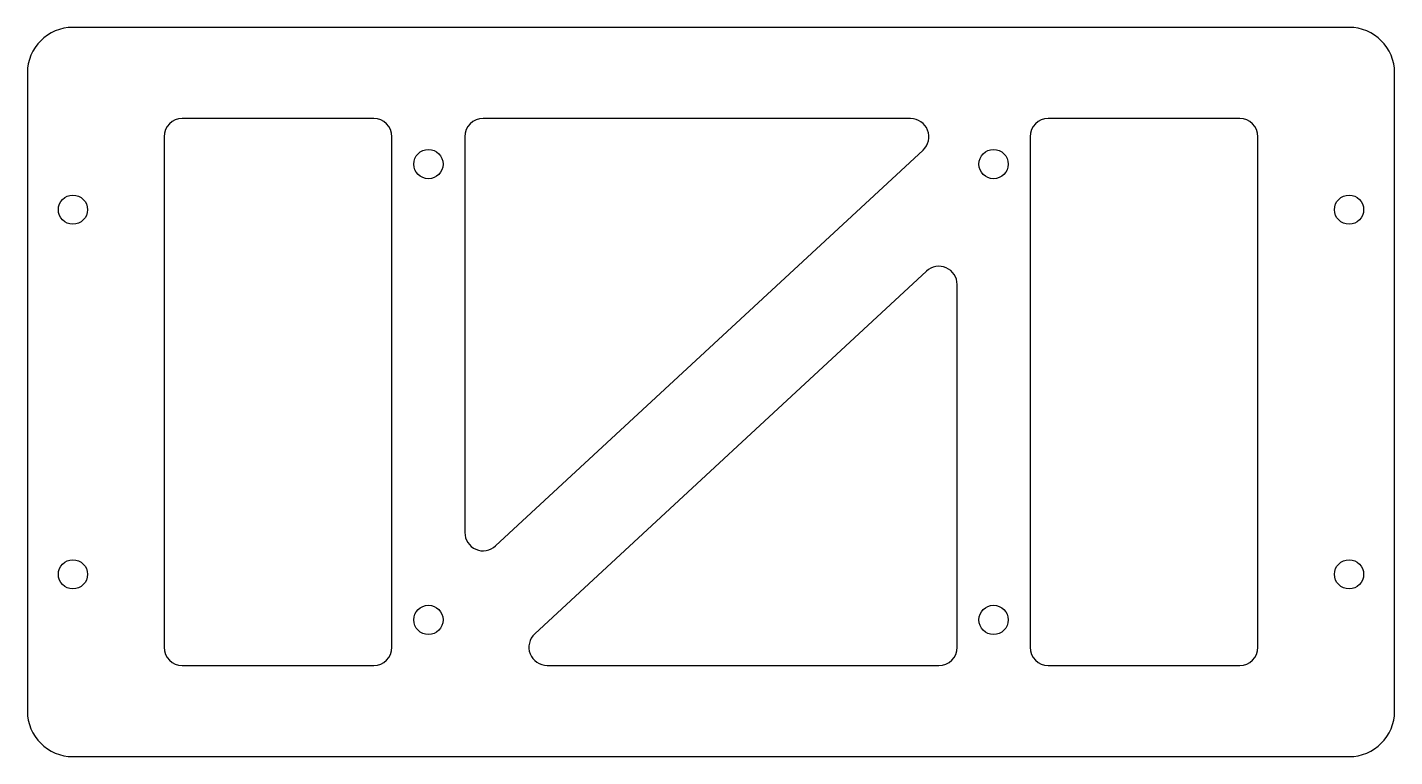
# Model space of a CAD drawing. Header units: millimetres. Extents: x -75 to 75, y -40 to 40.
import ezdxf

# ---------------------------------------------------------------- set-up
doc = ezdxf.new("R2010")
doc.units = ezdxf.units.MM

msp = doc.modelspace()

# ---------------------------------------------------------------- linework, layer by layer
at = {"color": 7, "linetype": 'Continuous', "lineweight": 25}
for p, q in [((70, 40), (-70, 40)), ((-75, 35), (-75, -35)), ((75, -35), (75, 35)), ((-37, 30), (-58, 30)), ((21.9, 30), (-25, 30)), ((58, 30), (37, 30)), ((-60, 28), (-60, -28)), ((-35, -28), (-35, 28)), ((-27, 28), (-27, -15.42)), ((35, 28), (35, -28)), ((60, -28), (60, 28)), ((-23.64, -16.89), (23.26, 26.53)), ((23.64, 13.26), (-19.34, -26.53)), ((27, -28), (27, 11.79)), ((-58, -30), (-37, -30)), ((-17.98, -30), (25, -30)), ((37, -30), (58, -30)), ((-70, -40), (70, -40))]:
    msp.add_line(p, q, dxfattribs=at)
for centre in [(-31, 25), (31, 25), (-70, 20), (70, 20), (-70, -20), (70, -20), (-31, -25), (31, -25)]:
    msp.add_circle(centre, 1.6, dxfattribs=at)
for centre, radius, start, end in [((-70, 35), 5, 90, 180), ((70, 35), 5, 0, 90), ((-58, 28), 2, 90, 180), ((-37, 28), 2, 0, 90), ((-25, 28), 2, 90, 180), ((21.9, 28), 2, 312.7974, 90), ((37, 28), 2, 90, 180), ((58, 28), 2, 0, 90), ((25, 11.79), 2, 0, 132.7974), ((-25, -15.42), 2, 180, 312.7974), ((-17.98, -28), 2, 132.7974, 270), ((-58, -28), 2, 180, 270), ((-37, -28), 2, 270, 0), ((25, -28), 2, 270, 0), ((37, -28), 2, 180, 270), ((58, -28), 2, 270, 0), ((-70, -35), 5, 180, 270), ((70, -35), 5, 270, 0)]:
    msp.add_arc(centre, radius, start, end, dxfattribs=at)

doc.saveas('drawing.dxf')
